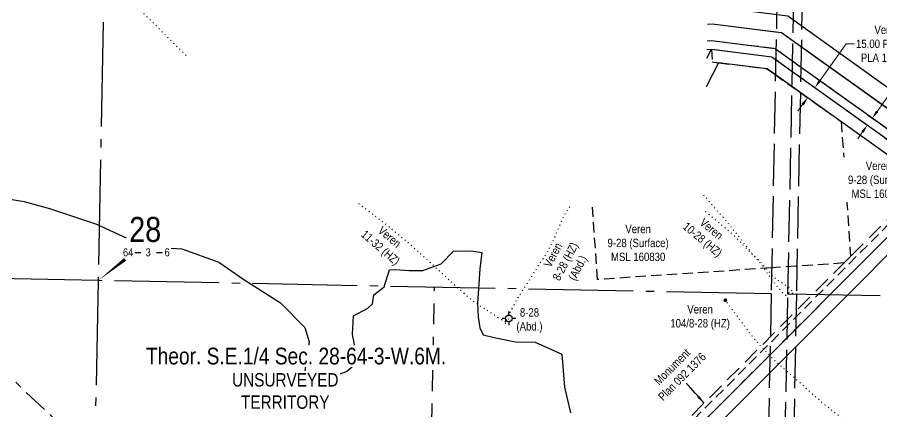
# Model space of a CAD drawing. Extents: x 398369 to 421873, y 6032457 to 6050071.
# Drawn here: x 410008 to 411042, y 6047353 to 6047825 of the extents above; entities that cross this region are included whole.
import ezdxf
from ezdxf.enums import TextEntityAlignment as Align

# ---------------------------------------------------------------- set-up
doc = ezdxf.new("R2010")
doc.units = 0
doc.header["$LTSCALE"] = 5
doc.header["$PDSIZE"] = 0.5
for name, pattern in [('foc-ACCESSROAD', [3.75, 2.5, -1.25]), ('foc-DOT', [1, 0.2, -0.8]), ('foc-DRILLPATH', [14.75, 6, -1.75, 1.75, -1.75, 1.75, -1.75]), ('foc-LSD', [8, 5, -3]), ('foc-MONUMENT-BDYS', [6, 4, -2]), ('foc-QUARTERLINE', [33, 25, -3, 2, -3]), ('foc-UNSURVEYED', [12.5, 10, -2.5])]:
    doc.linetypes.add(name, pattern=pattern)
doc.layers.get('Defpoints').update_dxf_attribs({"color": 9})
for name, color, linetype in [('10', 1, 'Continuous'), ('9', 3, 'Continuous'), ('ABADATA-DRILL', 8, 'foc-DOT'), ('ABADATA-DRILL-T', 8, 'Continuous'), ('C-AR', 13, 'foc-ACCESSROAD'), ('C-RW', 13, 'Continuous'), ('C-SYMBOL', 7, 'Continuous'), ('C-WS', 13, 'foc-ACCESSROAD'), ('DETAIL-HZ-Existing', 8, 'foc-DOT'), ('L-BD', 7, 'Continuous'), ('L-MON-PLAN', 7, 'foc-MONUMENT-BDYS'), ('L-SECLBL', 7, 'Continuous'), ('L-SECQ', 8, 'foc-QUARTERLINE'), ('L-SECTION-LSD', 7, 'foc-LSD'), ('L-UNS-T', 3, 'Continuous'), ('L-USEC', 7, 'foc-UNSURVEYED'), ('P-PDRILLPATH', 12, 'foc-DRILLPATH'), ('WETLAND', 143, 'Continuous')]:
    doc.layers.add(name, color=color, linetype=linetype)
for name, color, linetype, lineweight in [('C-AR-T', 13, 'Continuous', 9), ('C-RW-T', 13, 'Continuous', 9), ('C-WS-T', 13, 'Continuous', 9)]:
    doc.layers.add(name, color=color, linetype=linetype, lineweight=lineweight)
doc.styles.add('175L', font='ARIALN.TTF', dxfattribs={"height": 20})
doc.styles.add('80CG', font='ARIALN.TTF', dxfattribs={"height": 10})
doc.styles.add('80L', font='ARIALN.TTF', dxfattribs={"height": 10})
doc.styles.add('SIMPLEX', font='ARIALN.TTF')
doc.dimstyles.new('Compass 5 000', dxfattribs={"dimscale": 5, "dimtxt": 9, "dimasz": 2, "dimexe": 0.2, "dimexo": 0.0625, "dimgap": 0.5, "dimtad": 0, "dimtih": 1, "dimtoh": 1, "dimzin": 0, "dimdsep": 46, "dimtxsty": '80CG', "dimcen": 0.1, "dimse1": 1, "dimse2": 1, "dimclrd": 256, "dimclrt": 256, "dimaunit": 1, "dimadec": 4, "dimazin": 0, "dimtfac": 0.06, "dimtofl": 0, "dimtmove": 0, "dimatfit": 1, "dimfxl": 0.2, "dimtolj": 1, "dimtzin": 0, "dimlwd": -1, "dimarcsym": 0})

# ---------------------------------------------------------------- blocks, each defined once
blk = doc.blocks.new('L-SECLBL')
at = {"layer": '9', "color": 7}
for p, q in [((-5.1, -27.8), (-12.3, -27.8)), ((20.7, -27.8), (13.5, -27.8))]:
    blk.add_line(p, q, dxfattribs=at)
at = {"layer": '10', "color": 2, "style": 'SIMPLEX'}
blk.add_attdef('SEC', text='', height=30, dxfattribs=at).set_placement((0, 0), align=Align.MIDDLE)
at = {"layer": '10', "color": 5, "style": '80L'}
blk.add_attdef('TWP', text='', height=9.5, dxfattribs=at).set_placement((-14.4, -27.4), align=Align.MIDDLE_RIGHT)
blk.add_attdef('RGE', text='', height=9.5, dxfattribs=at).set_placement((3.6, -27.4), align=Align.MIDDLE_CENTER)
blk.add_attdef('MER', text='', height=9.5, dxfattribs=at).set_placement((23.2, -27.4), align=Align.MIDDLE_LEFT)
blk = doc.blocks.new('GABD')
for p, q in [((-0.81, 0), (-1.62, 0)), ((0, 0.81), (0, 1.62)), ((1.62, 0), (0.81, 0)), ((0, -0.81), (0, -1.62))]:
    blk.add_line(p, q)
blk.add_circle((0, 0), 0.8)
blk = doc.blocks.new('*D57')
at = {"layer": 'C-AR-T', "transparency": 16777216}
for p, q in [((411036.4, 6047712.3), (411062.5, 6047748.9)), ((411062.5, 6047748.9), (411072.5, 6047748.9)), ((411018.9, 6047687.9), (411013.1, 6047679.8))]:
    blk.add_line(p, q, dxfattribs=at)
for points in [[(411035, 6047713.3), (411037.7, 6047711.3), (411030.5, 6047704.2)], [(411017.6, 6047688.9), (411020.3, 6047687), (411024.7, 6047696.1)]]:
    blk.add_solid(points, dxfattribs=at)
at = {"layer": 'Defpoints', "color": 0, "transparency": 16777216}
for p in [(411017.7, 6047713.4), (411011.9, 6047705.3), (411030.5, 6047704.2)]:
    blk.add_point(p, dxfattribs=at)
at = {"layer": 'C-AR-T', "transparency": 16777216, "insert": (411106.8, 6047748.9), "char_height": 10, "attachment_point": 5, "style": '80CG'}
blk.add_mtext('\\A1;Veren\\P10.00 A/R\\PLOC 160940', dxfattribs=at)
blk = doc.blocks.new('*D82')
at = {"layer": 'C-RW-T', "transparency": 16777216}
for p, q in [((410967.7, 6047749.2), (410999.3, 6047793.3)), ((410999.3, 6047793.3), (411009.3, 6047793.3)), ((410947.3, 6047720.7), (410941.5, 6047712.6))]:
    blk.add_line(p, q, dxfattribs=at)
for points in [[(410966.4, 6047750.1), (410969.1, 6047748.2), (410961.9, 6047741)], [(410946, 6047721.7), (410948.7, 6047719.8), (410953.2, 6047728.9)]]:
    blk.add_solid(points, dxfattribs=at)
at = {"layer": 'Defpoints', "color": 0, "transparency": 16777216}
for p in [(410961.9, 6047741), (410976.9, 6047730.3), (410968.2, 6047718.1)]:
    blk.add_point(p, dxfattribs=at)
at = {"layer": 'C-RW-T', "transparency": 16777216, "insert": (411048.4, 6047793.3), "char_height": 10, "attachment_point": 5, "style": '80CG'}
blk.add_mtext('\\A1;Veren\\P15.00 P/L R/W^JPLA 160738', dxfattribs=at)
blk = doc.blocks.new('BH_Existing')
at = {"layer": 'DETAIL-HZ-Existing'}
h = blk.add_hatch(color=256, dxfattribs=at)
h.dxf.hatch_style = 1
edge = h.paths.add_edge_path()
edge.add_arc((0, 0), 0.45, 0, 360)

msp = doc.modelspace()

# ---------------------------------------------------------------- linework, layer by layer
at = {"layer": 'ABADATA-DRILL', "flags": 128}
for points in [[(410210.377, 6047779.442), (410209.242, 6047780.542), (410202.312, 6047787.25), (410195.404, 6047794.027), (410181.649, 6047807.66), (410174.958, 6047814.282), (410168.278, 6047820.965), (410161.597, 6047827.627), (410154.835, 6047834.211), (410141.224, 6047847.541), (410134.513, 6047854.174), (410120.573, 6047867.52), (410113.656, 6047873.897), (410099.569, 6047886.896), (410078.894, 6047906.206), (410057.646, 6047925.887), (410043.548, 6047938.856), (410036.613, 6047945.254), (410015.28, 6047964.677), (409994.068, 6047984.157), (409972.77, 6048003.819), (409951.457, 6048023.201), (409937.306, 6048036.021), (409930.241, 6048042.451), (409923.325, 6048048.848), (409916.36, 6048055.266), (409909.216, 6048061.768), (409901.621, 6048068.738), (409894.548, 6048075.278), (409887.485, 6048081.798), (409873.44, 6048094.907), (409866.459, 6048101.545), (409859.549, 6048108.232), (409845.729, 6048121.646), (409824.807, 6048141.581), (409817.754, 6048148.13), (409803.588, 6048161.181), (409796.484, 6048167.702), (409789.391, 6048174.202), (409782.266, 6048180.663), (409761.037, 6048200.264), (409747.005, 6048213.552), (409740.024, 6048220.181), (409726.102, 6048233.486), (409719.183, 6048240.184), (409705.353, 6048253.568), (409698.402, 6048260.226), (409677.581, 6048280.228), (409656.851, 6048300.299), (409636.038, 6048320.222), (409614.963, 6048340.049), (409593.917, 6048359.776), (409572.86, 6048379.524), (409551.775, 6048399.302), (409544.783, 6048405.91), (409530.739, 6048419.098), (409523.263, 6048425.943)], [(410828.652, 6047612.71), (410829.816, 6047611.391), (410832.655, 6047608.235), (410835.354, 6047605.141), (410837.876, 6047602.151), (410840.212, 6047599.365), (410842.431, 6047596.761), (410844.818, 6047594.043), (410847.313, 6047591.214), (410849.671, 6047588.537), (410852.147, 6047585.808), (410854.594, 6047583.069), (410856.883, 6047580.474), (410859.051, 6047577.781), (410861.069, 6047575.111), (410863.009, 6047572.582), (410864.99, 6047570.063), (410867.063, 6047567.651), (410869.222, 6047565.049), (410871.415, 6047562.115), (410873.717, 6047559.139), (410876.129, 6047556.151), (410878.638, 6047553.031), (410881.223, 6047549.72), (410883.769, 6047546.439), (410886.258, 6047543.29), (410888.787, 6047540.16), (410891.433, 6047536.877), (410893.982, 6047533.787), (410896.36, 6047531.079), (410898.792, 6047528.141), (410901.286, 6047524.751), (410903.491, 6047521.407), (410905.316, 6047518.581), (410907.241, 6047515.813), (410909.568, 6047512.566), (410911.974, 6047509.308), (410912.433, 6047508.709), (410914.238, 6047506.394), (410916.346, 6047503.752), (410918.249, 6047501.344), (410919.899, 6047499.291), (410921.338, 6047497.692), (410922.554, 6047496.448), (410923.709, 6047495.206), (410924.797, 6047494.054), (410925.692, 6047493.276), (410926.442, 6047492.751), (410927.076, 6047492.459), (410927.477, 6047492.511), (410927.701, 6047492.737), (410927.936, 6047492.942), (410928.16, 6047493.158), (410928.395, 6047493.403), (410928.69, 6047493.687), (410929.067, 6047494.05), (410929.465, 6047494.452), (410929.822, 6047494.785), (410929.956, 6047494.973), (410929.998, 6047495.102), (410930.252, 6047495.277), (410930.625, 6047495.46), (410931.019, 6047495.622), (410931.391, 6047495.735), (410931.723, 6047495.818), (410931.993, 6047495.833), (410932.148, 6047495.56), (410932.27, 6047495.167), (410932.415, 6047494.925), (410932.642, 6047494.75), (410932.88, 6047494.655), (410933.089, 6047494.611), (410933.389, 6047494.585), (410933.718, 6047494.569), (410934.048, 6047494.572), (410934.37, 6047494.636), (410934.753, 6047494.789), (410935.206, 6047494.94), (410935.649, 6047495.111), (410936.082, 6047495.263), (410936.465, 6047495.415), (410936.506, 6047495.464), (410936.347, 6047495.988), (410935.184, 6047497.401), (410933.015, 6047499.494), (410930.123, 6047501.951), (410926.486, 6047504.663), (410922.397, 6047507.344), (410918.154, 6047510.257), (410914.244, 6047513.365), (410910.248, 6047517.164), (410905.65, 6047522.375), (410900.703, 6047528.154), (410894.907, 6047534.008), (410887.791, 6047540.889), (410879.456, 6047549.385), (410874.86, 6047554.186), (410869.977, 6047559.183), (410867.927, 6047561.223), (410864.953, 6047564.092), (410859.579, 6047569.019), (410853.923, 6047573.881), (410848.156, 6047578.655), (410842.378, 6047583.389), (410836.73, 6047588.081), (410831.229, 6047592.65), (410828.033, 6047595.253)], [(410668.936, 6047598.51), (410668.4, 6047597.721), (410664.386, 6047591.429), (410660.592, 6047584.612), (410657.073, 6047577.06), (410654.096, 6047569.647), (410651.204, 6047562.442), (410647.854, 6047555.316), (410644.383, 6047548.703), (410641.073, 6047542.617), (410637.202, 6047536.492), (410632.518, 6047529.703), (410627.783, 6047522.384), (410623.297, 6047514.951), (410618.905, 6047507.806), (410614.401, 6047501.033), (410609.859, 6047494.341), (410605.743, 6047487.46), (410602.34, 6047481.206), (410599.792, 6047476.245), (410597.446, 6047471.89), (410595.158, 6047467.934), (410593.506, 6047464.816), (410592.38, 6047462.448), (410591.639, 6047460.872), (410591.238, 6047459.85), (410591.345, 6047459.178), (410591.991, 6047458.945), (410592.795, 6047459.169), (410593.109, 6047459.353), (410593.463, 6047459.576), (410593.898, 6047459.798), (410593.907, 6047459.767), (410593.576, 6047459.694), (410593.225, 6047459.681), (410593.015, 6047459.675), (410592.925, 6047459.667), (410592.896, 6047459.737), (410592.889, 6047459.887), (410592.853, 6047460.068), (410592.787, 6047460.29), (410592.711, 6047460.491), (410592.563, 6047460.594), (410592.295, 6047460.689), (410591.69, 6047460.941), (410590.749, 6047461.4), (410589.551, 6047462.013), (410588.156, 6047462.791), (410586.614, 6047463.731), (410584.915, 6047464.835), (410583.029, 6047466.052), (410581.053, 6047467.301), (410578.929, 6047468.673), (410576.717, 6047470.127), (410574.506, 6047471.621), (410572.314, 6047473.064), (410570.181, 6047474.466), (410567.969, 6047475.88), (410565.636, 6047477.316), (410563.185, 6047478.794), (410560.666, 6047480.384), (410558.05, 6047482.156), (410555.3, 6047484.21), (410552.464, 6047486.486), (410549.492, 6047488.955), (410546.304, 6047491.648), (410542.939, 6047494.485), (410539.319, 6047497.566), (410535.453, 6047500.873), (410531.462, 6047504.422), (410527.239, 6047508.376), (410522.821, 6047512.613), (410518.187, 6047517.045), (410513.334, 6047521.491), (410508.085, 6047526.215), (410502.69, 6047531.102), (410497.011, 6047536.305), (410491.126, 6047541.681), (410484.963, 6047547.193), (410478.71, 6047552.707), (410472.564, 6047558.069), (410466.121, 6047563.587), (410459.606, 6047569.006), (410452.871, 6047574.389), (410445.886, 6047579.807), (410438.674, 6047585.38), (410431.421, 6047590.923), (410424.078, 6047596.448), (410416.697, 6047602.035), (410414.517, 6047603.719)], [(410668.936, 6047598.51), (410668.4, 6047597.721), (410664.386, 6047591.429), (410660.592, 6047584.612), (410657.073, 6047577.06), (410654.096, 6047569.647), (410651.204, 6047562.442), (410647.854, 6047555.316), (410644.383, 6047548.703), (410641.073, 6047542.617), (410637.202, 6047536.492), (410632.518, 6047529.703), (410627.783, 6047522.384), (410623.297, 6047514.951), (410618.905, 6047507.806), (410614.401, 6047501.033), (410609.859, 6047494.341), (410605.743, 6047487.46), (410602.34, 6047481.206), (410599.792, 6047476.245), (410597.446, 6047471.89), (410595.158, 6047467.934), (410593.506, 6047464.816), (410592.38, 6047462.448), (410591.639, 6047460.872), (410591.238, 6047459.85), (410591.345, 6047459.178), (410591.991, 6047458.945), (410592.795, 6047459.169), (410593.109, 6047459.353), (410593.463, 6047459.576), (410593.898, 6047459.798), (410593.907, 6047459.767), (410593.576, 6047459.694), (410593.225, 6047459.681), (410593.015, 6047459.675), (410592.925, 6047459.667), (410592.896, 6047459.737), (410592.889, 6047459.887), (410592.853, 6047460.068), (410592.787, 6047460.29), (410592.731, 6047460.491), (410592.627, 6047460.803), (410592.551, 6047461.014), (410592.496, 6047461.225), (410592.541, 6047461.515), (410592.76, 6047461.94), (410593.087, 6047462.314), (410593.461, 6047462.507), (410593.814, 6047462.66), (410594.197, 6047462.792), (410594.57, 6047462.955), (410594.874, 6047463.159), (410595.089, 6047463.395), (410595.194, 6047463.643), (410595.248, 6047463.892), (410595.423, 6047464.129), (410595.687, 6047464.343), (410595.849, 6047464.41), (410596, 6047464.447), (410596.06, 6047464.446), (410596.23, 6047464.443)], [(411024.694, 6047328.338), (411020.71, 6047330.59), (411003.905, 6047339.824), (410987.817, 6047350.495), (410972.684, 6047362.428), (410958.066, 6047375.13), (410943.963, 6047388.094), (410929.434, 6047400.755), (410914.894, 6047413.356), (410901.353, 6047426.949), (410888.731, 6047441.544), (410876.943, 6047456.813), (410867.995, 6047468.967), (410854.922, 6047486.641)]]:
    msp.add_lwpolyline(points, dxfattribs=at)
at = {"layer": 'C-AR', "flags": 128}
for points in [[(411108.285, 6047621.74), (411125.172, 6047638.672), (411284.455, 6047799.319), (411277.423, 6047806.423), (411118.092, 6047645.719), (411101.212, 6047628.794), (410530.819, 6047056.944), (410344.821, 6046870.488), (410351.816, 6046863.348), (410537.896, 6047049.885), (411108.27, 6047621.754)], [(411111.405, 6047646.316), (410914.161, 6047787.489), (410838.492, 6047796.94), (410833.188, 6047796.569)], [(410832.94, 6047786.532), (410838.205, 6047786.899), (410910.474, 6047777.859), (411104.436, 6047639.01), (411104.971, 6047632.562), (411115.654, 6047643.275), (411111.405, 6047646.316)]]:
    msp.add_lwpolyline(points, dxfattribs=at)
at = {"layer": 'C-RW', "flags": 128}
for points in [[(411522.9, 6047381.925), (411437.662, 6047468.38), (411316.265, 6047767.184), (411263.363, 6047820.626), (411128.039, 6047684.151), (410929.459, 6047826.266), (410839.825, 6047837.484), (410834.188, 6047837.094)], [(410833.693, 6047817.021), (410839.268, 6047817.407), (410921.946, 6047807.059), (411130.249, 6047657.986), (411263.351, 6047792.222), (411299.247, 6047755.958), (411420.636, 6047457.174), (411494.324, 6047382.435)], [(410832.685, 6047776.174), (410838.209, 6047786.892), (410910.474, 6047777.859), (411129.064, 6047621.371), (410548.511, 6047039.296), (410379.045, 6046869.413), (410368.43, 6046880.002), (410537.896, 6047049.885), (411105.984, 6047619.462), (410904.842, 6047763.459), (410846.735, 6047770.722), (410831.837, 6047741.818)]]:
    msp.add_lwpolyline(points, dxfattribs=at)
at = {"layer": 'C-RW'}
for points in [[(410833.691, 6047816.951), (410839.237, 6047817.335), (410915.028, 6047807.861), (410921.972, 6047806.993), (410944.858, 6047790.609), (411130.26, 6047657.88), (411138.514, 6047651.972), (411167.333, 6047631.342), (411126.494, 6047590.395), (411163.64, 6047489.418), (411201.076, 6047387.662)], [(411179.633, 6047388.044), (411142.181, 6047489.845), (411103.318, 6047595.486), (411129.4, 6047621.62), (411136.553, 6047628.79), (411124.184, 6047637.616), (411115.918, 6047643.514), (410944.376, 6047765.927), (410914.624, 6047787.158), (410914.161, 6047787.489), (410838.459, 6047796.944), (410833.188, 6047796.576)]]:
    msp.add_lwpolyline(points, dxfattribs=at)
at = {"layer": 'C-WS'}
msp.add_lwpolyline([(410832.941, 6047786.537), (410838.196, 6047786.904), (410839.255, 6047771.662), (410846.726, 6047770.729), (410904.802, 6047763.476), (410914.043, 6047756.882), (410943.797, 6047735.65), (410993.393, 6047700.258), (411004.655, 6047538.95), (410996.83, 6047531.152), (410939.73, 6047527.323), (410909.522, 6047525.298), (410702.126, 6047511.392), (410696.092, 6047597.954)], dxfattribs=at)
at = {"layer": 'L-MON-PLAN', "flags": 128}
msp.add_lwpolyline([(411252.275, 6047788.174), (411114.867, 6047649.581), (410527.288, 6047060.45), (410342.395, 6046875.101)], dxfattribs=at)
at = {"layer": 'L-SECLBL', "color": 5, "flags": 128}
msp.add_lwpolyline([(410105.071, 6047510.076, 0, 3.998, 0), (410137.42, 6047535.511, 0, 0, 0)], format="xyseb", dxfattribs=at)
at = {"layer": 'L-SECQ'}
for p, q in [((410120.984, 6048314.246), (410105.071, 6047510.076)), ((410105.071, 6047510.076), (409300.466, 6047525.854)), ((410105.071, 6047510.076), (410089.158, 6046705.906)), ((410909.676, 6047494.299), (410105.071, 6047510.076)), ((411699.865, 6047478.805), (410929.781, 6047493.905))]:
    msp.add_line(p, q, dxfattribs=at)
at = {"layer": 'L-SECTION-LSD'}
msp.add_line((410491.533, 6046698.016), (410507.374, 6047502.188), dxfattribs=at)
at = {"layer": 'L-USEC'}
for p, q in [((410925.445, 6048298.472), (410909.676, 6047494.299)), ((410929.781, 6047493.905), (410945.549, 6048298.078)), ((410955.606, 6048297.881), (410939.838, 6047493.708)), ((410909.676, 6047494.299), (410893.908, 6046690.127)), ((410914.012, 6046689.732), (410929.781, 6047493.905)), ((410939.838, 6047493.708), (410924.266, 6046699.592))]:
    msp.add_line(p, q, dxfattribs=at)
at = {"layer": 'WETLAND', "flags": 128}
for points in [[(409932.626, 6047618.539), (410016.752, 6047604.844), (410047.126, 6047596.223), (410103.02, 6047577.474), (410138.734, 6047561.22)], [(410192.303, 6047548.923), (410205.327, 6047548.184), (410249.218, 6047532.08), (410279.355, 6047511.435), (410323.009, 6047483.306), (410352.169, 6047453.859), (410357.462, 6047436.912), (410350.085, 6047388.938), (410356.345, 6047375.241), (410362.741, 6047373.45), (410368.424, 6047381.358), (410375.075, 6047391.902), (410402.194, 6047401.493), (410415.423, 6047412.738), (410409.076, 6047445.519), (410410.322, 6047467.95), (410427.41, 6047476.911), (410432.966, 6047482.467), (410434.553, 6047493.183), (410446.856, 6047502.708), (410453.339, 6047523.106), (410460.615, 6047523.213), (410476.49, 6047522.155), (410493.423, 6047522.155), (410515.119, 6047530.092), (410529.995, 6047545.288), (410550.919, 6047545.674), (410563.935, 6047543.586), (410561.554, 6047524.139), (410558.776, 6047482.864), (410559.569, 6047466.592), (410561.554, 6047453.495), (410565.271, 6047445.185), (410578.615, 6047442.181), (410604.232, 6047436.865), (410627.534, 6047436.407), (410659.406, 6047422.146), (410662.479, 6047382.76), (410669.622, 6047351.804)]]:
    msp.add_lwpolyline(points, dxfattribs=at)

# ---------------------------------------------------------------- block references
at = {"layer": 'ABADATA-DRILL-T', "xscale": 4.997834250000043, "yscale": 4.997834250000043, "zscale": 4.997834250000043}
for name, p in [('BH_Existing', (410854.922, 6047486.641)), ('GABD', (410596.178, 6047464.847))]:
    msp.add_blockref(name, p, dxfattribs=at)
at = {"layer": 'L-SECLBL', "color": 5}
msp.add_blockref('L-SECLBL', (410161.375, 6047571.28), dxfattribs=at).add_auto_attribs({'SEC': '28', 'TWP': '64', 'RGE': '3', 'MER': '6'})

# ---------------------------------------------------------------- texts
at = {"layer": 'ABADATA-DRILL-T', "char_height": 9.99567, "attachment_point": 1, "style": '80L'}
for s, insert, rotation in [('\\pxqc;Veren\\P10-28 (HZ)', (410819.764, 6047593.996), 320.287656), ('\\pxqc;Veren\\P11-32 (HZ)', (410435.355, 6047584.557), 319.423851), ('\\pxqc;Veren\\P8-28 (HZ)\\P(Abd.)', (410631.231, 6047517.976), 62.309336)]:
    msp.add_mtext_dynamic_manual_height_columns(s, width=56.6665, gutter_width=50.022, heights=[0], dxfattribs=dict(at, insert=insert, rotation=rotation))
at = {"layer": 'ABADATA-DRILL-T', "attachment_point": 1, "style": '80L'}
for s, width, insert, char_height in [('\\pxqc;8-28\\P(Abd.)', 11.33242, (410615.103, 6047477.042), 9.9957), ('\\pxqc;Veren\\P104/8-28 (HZ)', 70.70709, (410789.373, 6047480.702), 9.99567)]:
    msp.add_mtext_dynamic_manual_height_columns(s, width=width, gutter_width=50.022, heights=[0], dxfattribs=dict(at, insert=insert, char_height=char_height))
at = {"layer": 'C-WS-T', "insert": (410713.047, 6047576.797), "char_height": 9.99567, "attachment_point": 1, "style": '80L'}
msp.add_mtext_dynamic_manual_height_columns('\\pxqc;Veren\\P9-28 (Surface)\\PMSL 160830', width=75.20079, gutter_width=50.022, heights=[0], dxfattribs=at)

# ---------------------------------------------------------------- dimensions: what is measured, and where the dimension line sits
at = {"layer": 'C-AR-T'}
dim = msp.add_linear_dim(base=(411030.548, 6047704.188), p1=(411011.875, 6047705.266), p2=(411017.69, 6047713.391), angle=54.407763, text='Veren\\P10.00 A/R\\PLOC 160940', dimstyle='Compass 5 000', dxfattribs=at)
dim.commit()
dim.dimension.update_dxf_attribs({"geometry": '*D57', "text_midpoint": (411106.805, 6047748.852), "dimtype": 161})
at = {"layer": 'C-RW-T', "color": 3}
dim = msp.add_linear_dim(base=(410961.895, 6047741.047), p1=(410968.222, 6047718.086), p2=(410976.946, 6047730.272), angle=54.401379, text='Veren\\P15.00 P/L R/W^JPLA 160738', dimstyle='Compass 5 000', dxfattribs=at)
dim.commit()
dim.dimension.update_dxf_attribs({"geometry": '*D82', "text_midpoint": (411048.384, 6047793.294), "dimtype": 161})

# ---------------------------------------------------------------- leaders
at = {"layer": 'L-BD', "path_type": 1}
msp.add_leader([(410829.447, 6047363.483), (410808.234, 6047387.491)], dimstyle='Compass 5 000', override={"dimgap": 0.5, "dimtad": 0}, dxfattribs=at)

# ---------------------------------------------------------------- next in the draw order: texts
at = {"layer": 'C-SYMBOL', "color": 3, "insert": (410341.74, 6047429.809), "char_height": 19.99134, "width": 358.97132, "attachment_point": 2, "style": '175L', "bg_fill": 3, "box_fill_scale": 1.15, "bg_fill_color": 256, "bg_fill_true_color": 256, "bg_fill_transparency": 0}
msp.add_mtext('Theor. S.E.1/4 Sec. 28-64-3-W.6M.', dxfattribs=at)
at = {"layer": 'C-WS-T', "insert": (411000.518, 6047652.348), "char_height": 9.99567, "attachment_point": 1, "style": '80L', "bg_fill": 2}
msp.add_mtext_dynamic_manual_height_columns('\\pxqc;Veren\\P9-28 (Surface)\\PMSL 160830', width=75.20079, gutter_width=50.022, heights=[0], dxfattribs=at)
at = {"layer": 'L-BD', "insert": (410787.754, 6047410.501), "char_height": 9.99565, "width": 73.4173, "attachment_point": 2, "rotation": 45.0418, "style": '80L', "bg_fill": 3, "box_fill_scale": 1.15, "bg_fill_color": 256, "bg_fill_true_color": 256, "bg_fill_transparency": 0}
msp.add_mtext('Monument \\PPlan 092 1376', dxfattribs=at)

# ---------------------------------------------------------------- next in the draw order: texts
at = {"layer": 'L-UNS-T', "color": 3, "insert": (410328.819, 6047377.942), "char_height": 15.99307, "attachment_point": 5, "style": '80L', "bg_fill": 3, "box_fill_scale": 1.15, "bg_fill_color": 256, "bg_fill_true_color": 256, "bg_fill_transparency": 0}
msp.add_mtext_dynamic_manual_height_columns('\\pxqc;UNSURVEYED TERRITORY', width=126.46853, gutter_width=47.521, heights=[0], dxfattribs=at)

# ---------------------------------------------------------------- next in the draw order: linework, layer by layer
at = {"layer": 'P-PDRILLPATH'}
msp.add_lwpolyline([(407825.303, 6049457.172), (410218.83, 6047187.121), (410353.878, 6047056.061)], dxfattribs=at)

doc.saveas('drawing.dxf')
